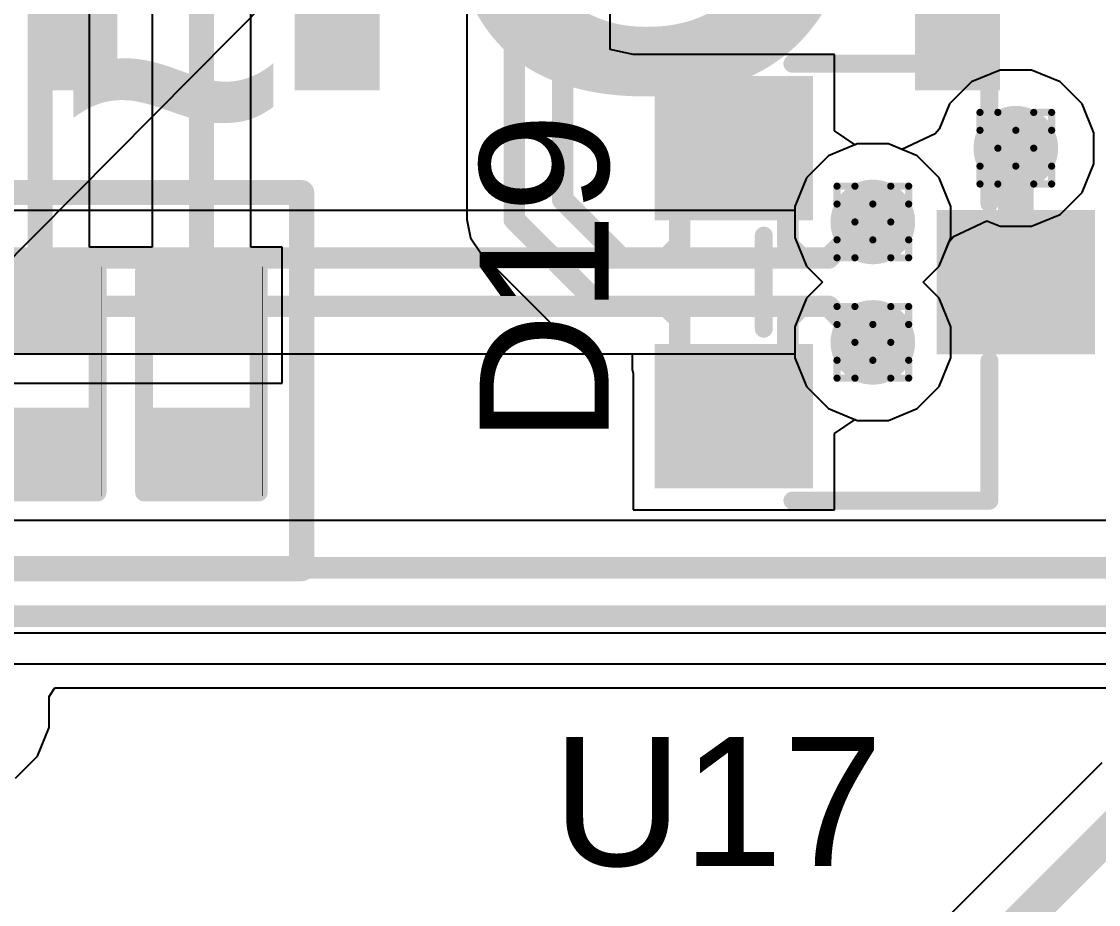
# Model space of a CAD drawing. Header units: inches. Extents: x -11 to 5379, y 0 to 5429.
# Drawn here: x 79.17 to 86.8, y 81.18 to 87.45 of the extents above; entities that cross this region are included whole.
import ezdxf

# ---------------------------------------------------------------- set-up
doc = ezdxf.new("R2010")
doc.units = ezdxf.units.IN
for name, color, linetype in [('Bottom Layer', 5, 'Continuous'), ('Bottom Solder', 6, 'Continuous'), ('Drill Drawing', 1, 'Continuous'), ('GND', 16, 'Continuous'), ('PWR', 76, 'Continuous'), ('Top Layer', 1, 'Continuous'), ('Top Overlay', 2, 'Continuous'), ('Top Paste', 8, 'Continuous'), ('Top Solder', 216, 'Continuous'), ('Via Holes', 16, 'Continuous')]:
    doc.layers.add(name, color=color, linetype=linetype)
doc.styles.add('Arial', font='', dxfattribs={"height": 0.2})
doc.styles.add('Arial_Bold', font='', dxfattribs={"height": 0.2})
doc.styles.get('Arial').set_extended_font_data('Arial')
doc.styles.get('Arial_Bold').set_extended_font_data('Arial', bold=True)

# ---------------------------------------------------------------- blocks, each defined once
blk = doc.blocks.new('R___0402_300')
at = {"layer": 'Top Layer'}
for points in [[(-0.6985, -0.3175), (-0.6985, 0.3175), (-0.2412999999999999, 0.3175), (-0.2413, -0.3175)], [(0.2412999999999999, -0.3175), (0.2413, 0.3175), (0.6985, 0.3175), (0.6985, -0.3175)]]:
    blk.add_hatch(color=1, dxfattribs=at).paths.add_polyline_path(points)
at = {"layer": 'Top Paste'}
for points in [[(-0.6985, -0.3175), (-0.6985, 0.3175), (-0.2412999999999999, 0.3175), (-0.2413, -0.3175)], [(0.2412999999999999, -0.3175), (0.2413, 0.3175), (0.6985, 0.3175), (0.6985, -0.3175)]]:
    blk.add_hatch(color=8, dxfattribs=at).paths.add_polyline_path(points)
at = {"layer": 'Top Solder'}
for points in [[(-0.75350116, -0.37250116), (-0.75350116, 0.37250116), (-0.1862988399999999, 0.37250116), (-0.18629884, -0.37250116)], [(0.1862988399999999, -0.37250116), (0.18629884, 0.37250116), (0.75350116, 0.37250116), (0.75350116, -0.37250116)]]:
    blk.add_hatch(color=216, dxfattribs=at).paths.add_polyline_path(points)
at = {"layer": 'Top Overlay'}
for points in [[(-0.7874, 0.4064, 0.127, 0.127, 0), (-0.7874, -0.4064, 0.127, 0.127, 0)], [(-0.7874, 0.4064, 0.127, 0.127, 0), (0.7874, 0.4064, 0.127, 0.127, 0)], [(0.7874, 0.4064, 0.127, 0.127, 0), (0.7874, -0.4064, 0.127, 0.127, 0)], [(-0.7874, -0.4064, 0.127, 0.127, 0), (0.7874, -0.4064, 0.127, 0.127, 0)], [(-0.8128, -0.4318, 0.0032258, 0.0032258, 0), (0.8128, -0.4318, 0.0032258, 0.0032258, 0)]]:
    blk.add_lwpolyline(points, format="xyseb", dxfattribs=at)
for points in [[(-0.8191499999999999, 0.4064, 0.0635, 0.0635, 1), (-0.7556499999999999, 0.4064, 0.0635, 0.0635, 1)], [(-0.8191499999999999, 0.4064, 0.0635, 0.0635, 1), (-0.7556499999999999, 0.4064, 0.0635, 0.0635, 1)], [(0.7556499999999999, 0.4064, 0.0635, 0.0635, 1), (0.8191499999999999, 0.4064, 0.0635, 0.0635, 1)], [(0.7556499999999999, 0.4064, 0.0635, 0.0635, 1), (0.8191499999999999, 0.4064, 0.0635, 0.0635, 1)], [(-0.8191499999999999, -0.4064, 0.0635, 0.0635, 1), (-0.7556499999999999, -0.4064, 0.0635, 0.0635, 1)], [(-0.8191499999999999, -0.4064, 0.0635, 0.0635, 1), (-0.7556499999999999, -0.4064, 0.0635, 0.0635, 1)], [(0.7556499999999999, -0.4064, 0.0635, 0.0635, 1), (0.8191499999999999, -0.4064, 0.0635, 0.0635, 1)], [(0.7556499999999999, -0.4064, 0.0635, 0.0635, 1), (0.8191499999999999, -0.4064, 0.0635, 0.0635, 1)], [(-0.81360518, -0.4318, 0.0016129, 0.0016129, 1), (-0.8119948199999999, -0.4318, 0.0016129, 0.0016129, 1)], [(0.8119948199999999, -0.4318, 0.0016129, 0.0016129, 1), (0.81360518, -0.4318, 0.0016129, 0.0016129, 1)]]:
    blk.add_lwpolyline(points, format="xyseb", close=True, dxfattribs=at)
blk = doc.blocks.new('R___0402_302')
at = {"layer": 'Top Layer'}
for points in [[(-0.6985, -0.3175), (-0.6985, 0.3175), (-0.2412999999999999, 0.3175), (-0.2413, -0.3175)], [(0.2412999999999999, -0.3175), (0.2413, 0.3175), (0.6985, 0.3175), (0.6985, -0.3175)]]:
    blk.add_hatch(color=1, dxfattribs=at).paths.add_polyline_path(points)
at = {"layer": 'Top Paste'}
for points in [[(-0.6985, -0.3175), (-0.6985, 0.3175), (-0.2412999999999999, 0.3175), (-0.2413, -0.3175)], [(0.2412999999999999, -0.3175), (0.2413, 0.3175), (0.6985, 0.3175), (0.6985, -0.3175)]]:
    blk.add_hatch(color=8, dxfattribs=at).paths.add_polyline_path(points)
at = {"layer": 'Top Solder'}
for points in [[(-0.75350116, -0.37250116), (-0.75350116, 0.37250116), (-0.1862988399999999, 0.37250116), (-0.18629884, -0.37250116)], [(0.1862988399999999, -0.37250116), (0.18629884, 0.37250116), (0.75350116, 0.37250116), (0.75350116, -0.37250116)]]:
    blk.add_hatch(color=216, dxfattribs=at).paths.add_polyline_path(points)
at = {"layer": 'Top Overlay'}
for points in [[(-0.7874, 0.4064, 0.127, 0.127, 0), (-0.7874, -0.4064, 0.127, 0.127, 0)], [(-0.7874, 0.4064, 0.127, 0.127, 0), (0.7874, 0.4064, 0.127, 0.127, 0)], [(0.7874, 0.4064, 0.127, 0.127, 0), (0.7874, -0.4064, 0.127, 0.127, 0)], [(-0.7874, -0.4064, 0.127, 0.127, 0), (0.7874, -0.4064, 0.127, 0.127, 0)], [(-0.8128, -0.4318, 0.0032258, 0.0032258, 0), (0.8128, -0.4318, 0.0032258, 0.0032258, 0)]]:
    blk.add_lwpolyline(points, format="xyseb", dxfattribs=at)
for points in [[(-0.8191499999999999, 0.4064, 0.0635, 0.0635, 1), (-0.7556499999999999, 0.4064, 0.0635, 0.0635, 1)], [(-0.8191499999999999, 0.4064, 0.0635, 0.0635, 1), (-0.7556499999999999, 0.4064, 0.0635, 0.0635, 1)], [(0.7556499999999999, 0.4064, 0.0635, 0.0635, 1), (0.8191499999999999, 0.4064, 0.0635, 0.0635, 1)], [(0.7556499999999999, 0.4064, 0.0635, 0.0635, 1), (0.8191499999999999, 0.4064, 0.0635, 0.0635, 1)], [(-0.8191499999999999, -0.4064, 0.0635, 0.0635, 1), (-0.7556499999999999, -0.4064, 0.0635, 0.0635, 1)], [(-0.8191499999999999, -0.4064, 0.0635, 0.0635, 1), (-0.7556499999999999, -0.4064, 0.0635, 0.0635, 1)], [(0.7556499999999999, -0.4064, 0.0635, 0.0635, 1), (0.8191499999999999, -0.4064, 0.0635, 0.0635, 1)], [(0.7556499999999999, -0.4064, 0.0635, 0.0635, 1), (0.8191499999999999, -0.4064, 0.0635, 0.0635, 1)], [(-0.81360518, -0.4318, 0.0016129, 0.0016129, 1), (-0.8119948199999999, -0.4318, 0.0016129, 0.0016129, 1)], [(0.8119948199999999, -0.4318, 0.0016129, 0.0016129, 1), (0.81360518, -0.4318, 0.0016129, 0.0016129, 1)]]:
    blk.add_lwpolyline(points, format="xyseb", close=True, dxfattribs=at)
blk = doc.blocks.new('SOT_23_564')
at = {"layer": 'Top Layer'}
for points in [[(-0.41000045, 1.46000089), (0.41000045, 1.46000089), (0.41000045, 0.54000019), (-0.41000045, 0.54000019)], [(-1.36000109, -0.54000019), (-0.54000019, -0.54000019), (-0.54000019, -1.46000089), (-1.36000109, -1.46000089)], [(0.54000019, -0.54000019), (1.36000109, -0.54000019), (1.36000109, -1.46000089), (0.54000019, -1.46000089)]]:
    blk.add_hatch(color=1, dxfattribs=at).paths.add_polyline_path(points)
at = {"layer": 'Top Paste'}
for points in [[(-0.41000045, 1.46000089), (0.41000045, 1.46000089), (0.41000045, 0.54000019), (-0.41000045, 0.54000019)], [(-1.36000109, -0.54000019), (-0.54000019, -0.54000019), (-0.54000019, -1.46000089), (-1.36000109, -1.46000089)], [(0.54000019, -0.54000019), (1.36000109, -0.54000019), (1.36000109, -1.46000089), (0.54000019, -1.46000089)]]:
    blk.add_hatch(color=8, dxfattribs=at).paths.add_polyline_path(points)
at = {"layer": 'Top Solder'}
for points in [[(-0.51160045, 1.56160089), (0.51160045, 1.56160089), (0.51160045, 0.43840019), (-0.51160045, 0.43840019)], [(-1.46160109, -0.43840019), (-0.43840019, -0.43840019), (-0.43840019, -1.56160089), (-1.46160109, -1.56160089)], [(0.43840019, -0.43840019), (1.46160109, -0.43840019), (1.46160109, -1.56160089), (0.43840019, -1.56160089)]]:
    blk.add_hatch(color=216, dxfattribs=at).paths.add_polyline_path(points)
at = {"layer": 'Top Overlay'}
for points in [[(-0.5588, 0.8128, 0.127, 0.127, 0), (-1.5494, 0.8128, 0.127, 0.127, 0)], [(-1.5494, -0.5841999999999999, 0.127, 0.127, 0), (-1.5494, 0.8128, 0.127, 0.127, 0)], [(1.5494, 0.8128, 0.127, 0.127, 0), (0.5588, 0.8128, 0.127, 0.127, 0)], [(1.5494, -0.5841999999999999, 0.127, 0.127, 0), (1.5494, 0.8128, 0.127, 0.127, 0)], [(0.3302, -0.7874, 0.127, 0.127, 0), (-0.3302, -0.7874, 0.127, 0.127, 0)], [(-1.6764, -1.2954, 0.127, 0.127, 0), (-1.6764, -1.0414, 0.127, 0.127, 0)], [(-1.5494, -1.1684, 0.127, 0.127, 0), (-1.6764, -1.0414, 0.127, 0.127, 0)], [(-1.6764, -1.2954, 0.127, 0.127, 0), (-1.5494, -1.1684, 0.127, 0.127, 0)]]:
    blk.add_lwpolyline(points, format="xyseb", dxfattribs=at)
for points in [[(-1.58115, 0.8128, 0.0635, 0.0635, 1), (-1.51765, 0.8128, 0.0635, 0.0635, 1)], [(-1.58115, 0.8128, 0.0635, 0.0635, 1), (-1.51765, 0.8128, 0.0635, 0.0635, 1)], [(-0.5905499999999999, 0.8128, 0.0635, 0.0635, 1), (-0.52705, 0.8128, 0.0635, 0.0635, 1)], [(0.52705, 0.8128, 0.0635, 0.0635, 1), (0.5905499999999999, 0.8128, 0.0635, 0.0635, 1)], [(1.51765, 0.8128, 0.0635, 0.0635, 1), (1.58115, 0.8128, 0.0635, 0.0635, 1)], [(1.51765, 0.8128, 0.0635, 0.0635, 1), (1.58115, 0.8128, 0.0635, 0.0635, 1)], [(-1.58115, -0.5841999999999999, 0.0635, 0.0635, 1), (-1.51765, -0.5841999999999999, 0.0635, 0.0635, 1)], [(1.51765, -0.5841999999999999, 0.0635, 0.0635, 1), (1.58115, -0.5841999999999999, 0.0635, 0.0635, 1)], [(-0.36195, -0.7874, 0.0635, 0.0635, 1), (-0.29845, -0.7874, 0.0635, 0.0635, 1)], [(0.29845, -0.7874, 0.0635, 0.0635, 1), (0.36195, -0.7874, 0.0635, 0.0635, 1)], [(-1.70815, -1.0414, 0.0635, 0.0635, 1), (-1.64465, -1.0414, 0.0635, 0.0635, 1)], [(-1.70815, -1.0414, 0.0635, 0.0635, 1), (-1.64465, -1.0414, 0.0635, 0.0635, 1)], [(-1.58115, -1.1684, 0.0635, 0.0635, 1), (-1.51765, -1.1684, 0.0635, 0.0635, 1)], [(-1.58115, -1.1684, 0.0635, 0.0635, 1), (-1.51765, -1.1684, 0.0635, 0.0635, 1)], [(-1.70815, -1.2954, 0.0635, 0.0635, 1), (-1.64465, -1.2954, 0.0635, 0.0635, 1)], [(-1.70815, -1.2954, 0.0635, 0.0635, 1), (-1.64465, -1.2954, 0.0635, 0.0635, 1)]]:
    blk.add_lwpolyline(points, format="xyseb", close=True, dxfattribs=at)

msp = doc.modelspace()

# ---------------------------------------------------------------- hatches: boundary and pattern name
at = {"layer": 'Bottom Layer'}
h = msp.add_hatch(color=5, dxfattribs=at)
edge = h.paths.add_edge_path()
edge.add_arc((86.21700054, 86.54800064), 0.2999994, 0, 360)
h = msp.add_hatch(color=5, dxfattribs=at)
edge = h.paths.add_edge_path()
edge.add_arc((85.2032586, 86.02499939999998), 0.2999994, 0, 360)
h = msp.add_hatch(color=5, dxfattribs=at)
edge = h.paths.add_edge_path()
edge.add_arc((85.2032586, 85.1710006), 0.2999994, 0, 360)
at = {"layer": 'GND'}
h = msp.add_hatch(color=16, dxfattribs=at)
edge = h.paths.add_edge_path()
edge.add_arc((86.21700054, 86.54800064), 0.2999994, 0, 360)
h = msp.add_hatch(color=16, dxfattribs=at)
edge = h.paths.add_edge_path()
edge.add_arc((85.2032586, 86.02499939999998), 0.2999994, 0, 360)
h = msp.add_hatch(color=16, dxfattribs=at)
edge = h.paths.add_edge_path()
edge.add_arc((85.2032586, 85.1710006), 0.2999994, 0, 360)
at = {"layer": 'PWR'}
h = msp.add_hatch(color=76, dxfattribs=at)
edge = h.paths.add_edge_path()
edge.add_arc((86.21700054, 86.54800064), 0.2999994, 0, 360)
h = msp.add_hatch(color=76, dxfattribs=at)
edge = h.paths.add_edge_path()
edge.add_arc((85.2032586, 86.02499939999998), 0.2999994, 0, 360)
h = msp.add_hatch(color=76, dxfattribs=at)
edge = h.paths.add_edge_path()
edge.add_arc((85.2032586, 85.1710006), 0.2999994, 0, 360)
at = {"layer": 'Top Layer'}
h = msp.add_hatch(color=1, dxfattribs=at)
edge = h.paths.add_edge_path()
edge.add_arc((86.21700054, 86.54800064), 0.2999994, 0, 360)
h = msp.add_hatch(color=1, dxfattribs=at)
edge = h.paths.add_edge_path()
edge.add_arc((85.2032586, 86.02499939999998), 0.2999994, 0, 360)
h = msp.add_hatch(color=1, dxfattribs=at)
edge = h.paths.add_edge_path()
edge.add_arc((85.2032586, 85.1710006), 0.2999994, 0, 360)
at = {"layer": 'Via Holes'}
h = msp.add_hatch(color=7, dxfattribs=at)
edge = h.paths.add_edge_path()
edge.add_arc((86.21700054, 86.54800064), 0.1499997, 0, 360)
h = msp.add_hatch(color=7, dxfattribs=at)
edge = h.paths.add_edge_path()
edge.add_arc((85.2032586, 86.02499939999998), 0.1499997, 0, 360)
h = msp.add_hatch(color=7, dxfattribs=at)
edge = h.paths.add_edge_path()
edge.add_arc((85.2032586, 85.1710006), 0.1499997, 0, 360)

# ---------------------------------------------------------------- linework, layer by layer
at = {"layer": 'Bottom Layer'}
for p, q in [((85.0930607, 86.5789988), (84.88944414, 86.4946581)), ((85.3134565, 86.5789988), (85.0930607, 86.5789988)), ((85.51707305999999, 86.4946581), (85.3134565, 86.5789988)), ((84.88944414, 86.4946581), (84.73359989999999, 86.33881385999999)), ((85.6729173, 86.33881385999999), (85.51707305999999, 86.4946581)), ((84.73359989999999, 86.33881385999999), (84.64925919999999, 86.1351973)), ((85.757258, 86.1351973), (85.6729173, 86.33881385999999)), ((84.64925919999999, 86.10611938), (71.787258, 86.10611938)), ((84.64925919999999, 86.1351973), (84.64925919999999, 86.10611938)), ((85.757258, 85.9148015), (85.757258, 86.1351973)), ((85.6729173, 85.71118494), (85.757258, 85.9148015)), ((85.55973236, 85.598), (85.6729173, 85.71118494)), ((85.6729173, 85.48481506), (85.55973236, 85.598)), ((85.757258, 85.2811985), (85.6729173, 85.48481506)), ((85.757258, 85.0608027), (85.757258, 85.2811985)), ((71.787258, 85.08988061999999), (84.64925919999999, 85.08988061999999)), ((84.64925919999999, 85.08988061999999), (84.64925919999999, 85.0608027)), ((84.64925919999999, 85.0608027), (84.73359989999999, 84.85718614)), ((85.6729173, 84.85718614), (85.757258, 85.0608027)), ((84.73359989999999, 84.85718614), (84.88944414, 84.70134189999999)), ((85.51707305999999, 84.70134189999999), (85.6729173, 84.85718614)), ((84.88944414, 84.70134189999999), (85.0930607, 84.61700119999999)), ((85.3134565, 84.61700119999999), (85.51707305999999, 84.70134189999999)), ((85.0930607, 84.61700119999999), (85.3134565, 84.61700119999999)), ((91.41151644, 83.90822689999999), (78.54951524, 83.90822689999999)), ((78.54951524, 82.89198814), (91.41151644, 82.89198814)), ((86.82759875999999, 82.18968576), (84.20571423999999, 79.56780124))]:
    msp.add_line(p, q, dxfattribs=at)
for points in [[(84.89018328, 85.76944999999999, 0.1524, 0.1524, 0), (85.14573268, 86.02499939999998, 0.1524, 0.1524, 0)], [(85.14573268, 86.02499939999998, 0.1524, 0.1524, 0), (85.2032586, 86.02499939999998, 0.1524, 0.1524, 0)], [(71.54633392, 85.76944999999999, 0.1524, 0.1524, 0), (84.89018328, 85.76944999999999, 0.1524, 0.1524, 0)], [(71.54633392, 85.42654999999999, 0.1524, 0.1524, 0), (84.89018328, 85.42654999999999, 0.1524, 0.1524, 0)], [(84.89018328, 85.42654999999999, 0.1524, 0.1524, 0), (85.14573268, 85.1710006, 0.1524, 0.1524, 0)], [(85.14573268, 85.1710006, 0.1524, 0.1524, 0), (85.2032586, 85.1710006, 0.1524, 0.1524, 0)], [(78.30859115999999, 83.57155752, 0.1524, 0.1524, 0), (91.65244051999998, 83.57155752, 0.1524, 0.1524, 0)], [(78.30859115999999, 83.22865751999998, 0.1524, 0.1524, 0), (91.65244051999998, 83.22865751999998, 0.1524, 0.1524, 0)], [(84.4804, 79.29311547999998, 0.254, 0.254, 0), (87.10228452, 81.91499999999999, 0.254, 0.254, 0)]]:
    msp.add_lwpolyline(points, format="xyseb", dxfattribs=at)
for points in [[(85.10763268, 86.02499939999998, 0.0762, 0.0762, 1), (85.18383268, 86.02499939999998, 0.0762, 0.0762, 1)], [(85.10763268, 86.02499939999998, 0.0762, 0.0762, 1), (85.18383268, 86.02499939999998, 0.0762, 0.0762, 1)], [(85.16515859999998, 86.02499939999998, 0.0762, 0.0762, 1), (85.2413586, 86.02499939999998, 0.0762, 0.0762, 1)], [(84.85208328, 85.76944999999999, 0.0762, 0.0762, 1), (84.92828328, 85.76944999999999, 0.0762, 0.0762, 1)], [(84.85208328, 85.76944999999999, 0.0762, 0.0762, 1), (84.92828328, 85.76944999999999, 0.0762, 0.0762, 1)], [(84.85208328, 85.42654999999999, 0.0762, 0.0762, 1), (84.92828328, 85.42654999999999, 0.0762, 0.0762, 1)], [(84.85208328, 85.42654999999999, 0.0762, 0.0762, 1), (84.92828328, 85.42654999999999, 0.0762, 0.0762, 1)], [(85.10763268, 85.1710006, 0.0762, 0.0762, 1), (85.18383268, 85.1710006, 0.0762, 0.0762, 1)], [(85.10763268, 85.1710006, 0.0762, 0.0762, 1), (85.18383268, 85.1710006, 0.0762, 0.0762, 1)], [(85.16515859999998, 85.1710006, 0.0762, 0.0762, 1), (85.2413586, 85.1710006, 0.0762, 0.0762, 1)]]:
    msp.add_lwpolyline(points, format="xyseb", close=True, dxfattribs=at)
at = {"layer": 'Bottom Solder'}
msp.add_line((6.24480844, 12.31924892), (5379.20847702, 5429.20847608), dxfattribs=at)
at = {"layer": 'Drill Drawing'}
for points in [[(85.96300054, 86.67500064, 0.0508, 0.0508, 0), (85.96300054, 86.80200063999999, 0.0508, 0.0508, 0)], [(85.96300054, 86.80200063999999, 0.0508, 0.0508, 0), (86.09000053999999, 86.80200063999999, 0.0508, 0.0508, 0)], [(86.09000053999999, 86.80200063999999, 0.0508, 0.0508, 0), (86.21700054, 86.67500064, 0.0508, 0.0508, 0)], [(86.21700054, 86.67500064, 0.0508, 0.0508, 0), (86.34400054, 86.80200063999999, 0.0508, 0.0508, 0)], [(86.34400054, 86.80200063999999, 0.0508, 0.0508, 0), (86.47100053999999, 86.80200063999999, 0.0508, 0.0508, 0)], [(86.47100053999999, 86.67500064, 0.0508, 0.0508, 0), (86.47100053999999, 86.80200063999999, 0.0508, 0.0508, 0)], [(85.96300054, 86.67500064, 0.0508, 0.0508, 0), (86.09000053999999, 86.54800064, 0.0508, 0.0508, 0)], [(86.34400054, 86.54800064, 0.0508, 0.0508, 0), (86.47100053999999, 86.67500064, 0.0508, 0.0508, 0)], [(85.96300054, 86.42100064, 0.0508, 0.0508, 0), (86.09000053999999, 86.54800064, 0.0508, 0.0508, 0)], [(86.34400054, 86.54800064, 0.0508, 0.0508, 0), (86.47100053999999, 86.42100064, 0.0508, 0.0508, 0)], [(85.96300054, 86.29400064, 0.0508, 0.0508, 0), (85.96300054, 86.42100064, 0.0508, 0.0508, 0)], [(86.09000053999999, 86.29400064, 0.0508, 0.0508, 0), (86.21700054, 86.42100064, 0.0508, 0.0508, 0)], [(86.21700054, 86.42100064, 0.0508, 0.0508, 0), (86.34400054, 86.29400064, 0.0508, 0.0508, 0)], [(86.47100053999999, 86.29400064, 0.0508, 0.0508, 0), (86.47100053999999, 86.42100064, 0.0508, 0.0508, 0)], [(84.9492586, 86.1519994, 0.0508, 0.0508, 0), (84.9492586, 86.27899939999999, 0.0508, 0.0508, 0)], [(84.9492586, 86.27899939999999, 0.0508, 0.0508, 0), (85.07625859999999, 86.27899939999999, 0.0508, 0.0508, 0)], [(85.07625859999999, 86.27899939999999, 0.0508, 0.0508, 0), (85.2032586, 86.1519994, 0.0508, 0.0508, 0)], [(85.2032586, 86.1519994, 0.0508, 0.0508, 0), (85.3302586, 86.27899939999999, 0.0508, 0.0508, 0)], [(85.3302586, 86.27899939999999, 0.0508, 0.0508, 0), (85.4572586, 86.27899939999999, 0.0508, 0.0508, 0)], [(85.4572586, 86.1519994, 0.0508, 0.0508, 0), (85.4572586, 86.27899939999999, 0.0508, 0.0508, 0)], [(85.96300054, 86.29400064, 0.0508, 0.0508, 0), (86.09000053999999, 86.29400064, 0.0508, 0.0508, 0)], [(86.34400054, 86.29400064, 0.0508, 0.0508, 0), (86.47100053999999, 86.29400064, 0.0508, 0.0508, 0)], [(84.9492586, 86.1519994, 0.0508, 0.0508, 0), (85.07625859999999, 86.02499939999998, 0.0508, 0.0508, 0)], [(85.3302586, 86.02499939999998, 0.0508, 0.0508, 0), (85.4572586, 86.1519994, 0.0508, 0.0508, 0)], [(84.9492586, 85.89799939999999, 0.0508, 0.0508, 0), (85.07625859999999, 86.02499939999998, 0.0508, 0.0508, 0)], [(85.3302586, 86.02499939999998, 0.0508, 0.0508, 0), (85.4572586, 85.89799939999999, 0.0508, 0.0508, 0)], [(84.9492586, 85.7709994, 0.0508, 0.0508, 0), (84.9492586, 85.89799939999999, 0.0508, 0.0508, 0)], [(85.07625859999999, 85.7709994, 0.0508, 0.0508, 0), (85.2032586, 85.89799939999999, 0.0508, 0.0508, 0)], [(85.2032586, 85.89799939999999, 0.0508, 0.0508, 0), (85.3302586, 85.7709994, 0.0508, 0.0508, 0)], [(85.4572586, 85.7709994, 0.0508, 0.0508, 0), (85.4572586, 85.89799939999999, 0.0508, 0.0508, 0)], [(84.9492586, 85.7709994, 0.0508, 0.0508, 0), (85.07625859999999, 85.7709994, 0.0508, 0.0508, 0)], [(85.3302586, 85.7709994, 0.0508, 0.0508, 0), (85.4572586, 85.7709994, 0.0508, 0.0508, 0)], [(84.9492586, 85.2980006, 0.0508, 0.0508, 0), (84.9492586, 85.4250006, 0.0508, 0.0508, 0)], [(84.9492586, 85.4250006, 0.0508, 0.0508, 0), (85.07625859999999, 85.4250006, 0.0508, 0.0508, 0)], [(85.07625859999999, 85.4250006, 0.0508, 0.0508, 0), (85.2032586, 85.2980006, 0.0508, 0.0508, 0)], [(85.2032586, 85.2980006, 0.0508, 0.0508, 0), (85.3302586, 85.4250006, 0.0508, 0.0508, 0)], [(85.3302586, 85.4250006, 0.0508, 0.0508, 0), (85.4572586, 85.4250006, 0.0508, 0.0508, 0)], [(85.4572586, 85.2980006, 0.0508, 0.0508, 0), (85.4572586, 85.4250006, 0.0508, 0.0508, 0)], [(84.9492586, 85.2980006, 0.0508, 0.0508, 0), (85.07625859999999, 85.1710006, 0.0508, 0.0508, 0)], [(85.3302586, 85.1710006, 0.0508, 0.0508, 0), (85.4572586, 85.2980006, 0.0508, 0.0508, 0)], [(84.9492586, 85.0440006, 0.0508, 0.0508, 0), (85.07625859999999, 85.1710006, 0.0508, 0.0508, 0)], [(85.3302586, 85.1710006, 0.0508, 0.0508, 0), (85.4572586, 85.0440006, 0.0508, 0.0508, 0)], [(84.9492586, 84.9170006, 0.0508, 0.0508, 0), (84.9492586, 85.0440006, 0.0508, 0.0508, 0)], [(85.07625859999999, 84.9170006, 0.0508, 0.0508, 0), (85.2032586, 85.0440006, 0.0508, 0.0508, 0)], [(85.2032586, 85.0440006, 0.0508, 0.0508, 0), (85.3302586, 84.9170006, 0.0508, 0.0508, 0)], [(85.4572586, 84.9170006, 0.0508, 0.0508, 0), (85.4572586, 85.0440006, 0.0508, 0.0508, 0)], [(84.9492586, 84.9170006, 0.0508, 0.0508, 0), (85.07625859999999, 84.9170006, 0.0508, 0.0508, 0)], [(85.3302586, 84.9170006, 0.0508, 0.0508, 0), (85.4572586, 84.9170006, 0.0508, 0.0508, 0)]]:
    msp.add_lwpolyline(points, format="xyseb", dxfattribs=at)
for points in [[(85.95030054, 86.80200063999999, 0.0254, 0.0254, 1), (85.97570053999999, 86.80200063999999, 0.0254, 0.0254, 1)], [(85.95030054, 86.80200063999999, 0.0254, 0.0254, 1), (85.97570053999999, 86.80200063999999, 0.0254, 0.0254, 1)], [(86.07730054, 86.80200063999999, 0.0254, 0.0254, 1), (86.10270054, 86.80200063999999, 0.0254, 0.0254, 1)], [(86.07730054, 86.80200063999999, 0.0254, 0.0254, 1), (86.10270054, 86.80200063999999, 0.0254, 0.0254, 1)], [(86.33130053999999, 86.80200063999999, 0.0254, 0.0254, 1), (86.35670053999999, 86.80200063999999, 0.0254, 0.0254, 1)], [(86.33130053999999, 86.80200063999999, 0.0254, 0.0254, 1), (86.35670053999999, 86.80200063999999, 0.0254, 0.0254, 1)], [(86.45830054, 86.80200063999999, 0.0254, 0.0254, 1), (86.48370054, 86.80200063999999, 0.0254, 0.0254, 1)], [(86.45830054, 86.80200063999999, 0.0254, 0.0254, 1), (86.48370054, 86.80200063999999, 0.0254, 0.0254, 1)], [(85.95030054, 86.67500064, 0.0254, 0.0254, 1), (85.97570053999999, 86.67500064, 0.0254, 0.0254, 1)], [(85.95030054, 86.67500064, 0.0254, 0.0254, 1), (85.97570053999999, 86.67500064, 0.0254, 0.0254, 1)], [(86.20430053999999, 86.67500064, 0.0254, 0.0254, 1), (86.22970054, 86.67500064, 0.0254, 0.0254, 1)], [(86.20430053999999, 86.67500064, 0.0254, 0.0254, 1), (86.22970054, 86.67500064, 0.0254, 0.0254, 1)], [(86.45830054, 86.67500064, 0.0254, 0.0254, 1), (86.48370054, 86.67500064, 0.0254, 0.0254, 1)], [(86.45830054, 86.67500064, 0.0254, 0.0254, 1), (86.48370054, 86.67500064, 0.0254, 0.0254, 1)], [(86.07730054, 86.54800064, 0.0254, 0.0254, 1), (86.10270054, 86.54800064, 0.0254, 0.0254, 1)], [(86.07730054, 86.54800064, 0.0254, 0.0254, 1), (86.10270054, 86.54800064, 0.0254, 0.0254, 1)], [(86.33130053999999, 86.54800064, 0.0254, 0.0254, 1), (86.35670053999999, 86.54800064, 0.0254, 0.0254, 1)], [(86.33130053999999, 86.54800064, 0.0254, 0.0254, 1), (86.35670053999999, 86.54800064, 0.0254, 0.0254, 1)], [(85.95030054, 86.42100064, 0.0254, 0.0254, 1), (85.97570053999999, 86.42100064, 0.0254, 0.0254, 1)], [(85.95030054, 86.42100064, 0.0254, 0.0254, 1), (85.97570053999999, 86.42100064, 0.0254, 0.0254, 1)], [(86.20430053999999, 86.42100064, 0.0254, 0.0254, 1), (86.22970054, 86.42100064, 0.0254, 0.0254, 1)], [(86.20430053999999, 86.42100064, 0.0254, 0.0254, 1), (86.22970054, 86.42100064, 0.0254, 0.0254, 1)], [(86.45830054, 86.42100064, 0.0254, 0.0254, 1), (86.48370054, 86.42100064, 0.0254, 0.0254, 1)], [(86.45830054, 86.42100064, 0.0254, 0.0254, 1), (86.48370054, 86.42100064, 0.0254, 0.0254, 1)], [(84.9365586, 86.27899939999999, 0.0254, 0.0254, 1), (84.96195859999999, 86.27899939999999, 0.0254, 0.0254, 1)], [(84.9365586, 86.27899939999999, 0.0254, 0.0254, 1), (84.96195859999999, 86.27899939999999, 0.0254, 0.0254, 1)], [(85.0635586, 86.27899939999999, 0.0254, 0.0254, 1), (85.0889586, 86.27899939999999, 0.0254, 0.0254, 1)], [(85.0635586, 86.27899939999999, 0.0254, 0.0254, 1), (85.0889586, 86.27899939999999, 0.0254, 0.0254, 1)], [(85.3175586, 86.27899939999999, 0.0254, 0.0254, 1), (85.34295859999999, 86.27899939999999, 0.0254, 0.0254, 1)], [(85.3175586, 86.27899939999999, 0.0254, 0.0254, 1), (85.34295859999999, 86.27899939999999, 0.0254, 0.0254, 1)], [(85.4445586, 86.27899939999999, 0.0254, 0.0254, 1), (85.46995859999998, 86.27899939999999, 0.0254, 0.0254, 1)], [(85.4445586, 86.27899939999999, 0.0254, 0.0254, 1), (85.46995859999998, 86.27899939999999, 0.0254, 0.0254, 1)], [(85.95030054, 86.29400064, 0.0254, 0.0254, 1), (85.97570053999999, 86.29400064, 0.0254, 0.0254, 1)], [(85.95030054, 86.29400064, 0.0254, 0.0254, 1), (85.97570053999999, 86.29400064, 0.0254, 0.0254, 1)], [(86.07730054, 86.29400064, 0.0254, 0.0254, 1), (86.10270054, 86.29400064, 0.0254, 0.0254, 1)], [(86.07730054, 86.29400064, 0.0254, 0.0254, 1), (86.10270054, 86.29400064, 0.0254, 0.0254, 1)], [(86.33130053999999, 86.29400064, 0.0254, 0.0254, 1), (86.35670053999999, 86.29400064, 0.0254, 0.0254, 1)], [(86.33130053999999, 86.29400064, 0.0254, 0.0254, 1), (86.35670053999999, 86.29400064, 0.0254, 0.0254, 1)], [(86.45830054, 86.29400064, 0.0254, 0.0254, 1), (86.48370054, 86.29400064, 0.0254, 0.0254, 1)], [(86.45830054, 86.29400064, 0.0254, 0.0254, 1), (86.48370054, 86.29400064, 0.0254, 0.0254, 1)], [(84.9365586, 86.1519994, 0.0254, 0.0254, 1), (84.96195859999999, 86.1519994, 0.0254, 0.0254, 1)], [(84.9365586, 86.1519994, 0.0254, 0.0254, 1), (84.96195859999999, 86.1519994, 0.0254, 0.0254, 1)], [(85.1905586, 86.1519994, 0.0254, 0.0254, 1), (85.2159586, 86.1519994, 0.0254, 0.0254, 1)], [(85.1905586, 86.1519994, 0.0254, 0.0254, 1), (85.2159586, 86.1519994, 0.0254, 0.0254, 1)], [(85.4445586, 86.1519994, 0.0254, 0.0254, 1), (85.46995859999998, 86.1519994, 0.0254, 0.0254, 1)], [(85.4445586, 86.1519994, 0.0254, 0.0254, 1), (85.46995859999998, 86.1519994, 0.0254, 0.0254, 1)], [(85.0635586, 86.02499939999998, 0.0254, 0.0254, 1), (85.0889586, 86.02499939999998, 0.0254, 0.0254, 1)], [(85.0635586, 86.02499939999998, 0.0254, 0.0254, 1), (85.0889586, 86.02499939999998, 0.0254, 0.0254, 1)], [(85.3175586, 86.02499939999998, 0.0254, 0.0254, 1), (85.34295859999999, 86.02499939999998, 0.0254, 0.0254, 1)], [(85.3175586, 86.02499939999998, 0.0254, 0.0254, 1), (85.34295859999999, 86.02499939999998, 0.0254, 0.0254, 1)], [(84.9365586, 85.89799939999999, 0.0254, 0.0254, 1), (84.96195859999999, 85.89799939999999, 0.0254, 0.0254, 1)], [(84.9365586, 85.89799939999999, 0.0254, 0.0254, 1), (84.96195859999999, 85.89799939999999, 0.0254, 0.0254, 1)], [(85.1905586, 85.89799939999999, 0.0254, 0.0254, 1), (85.2159586, 85.89799939999999, 0.0254, 0.0254, 1)], [(85.1905586, 85.89799939999999, 0.0254, 0.0254, 1), (85.2159586, 85.89799939999999, 0.0254, 0.0254, 1)], [(85.4445586, 85.89799939999999, 0.0254, 0.0254, 1), (85.46995859999998, 85.89799939999999, 0.0254, 0.0254, 1)], [(85.4445586, 85.89799939999999, 0.0254, 0.0254, 1), (85.46995859999998, 85.89799939999999, 0.0254, 0.0254, 1)], [(84.9365586, 85.7709994, 0.0254, 0.0254, 1), (84.96195859999999, 85.7709994, 0.0254, 0.0254, 1)], [(84.9365586, 85.7709994, 0.0254, 0.0254, 1), (84.96195859999999, 85.7709994, 0.0254, 0.0254, 1)], [(85.0635586, 85.7709994, 0.0254, 0.0254, 1), (85.0889586, 85.7709994, 0.0254, 0.0254, 1)], [(85.0635586, 85.7709994, 0.0254, 0.0254, 1), (85.0889586, 85.7709994, 0.0254, 0.0254, 1)], [(85.3175586, 85.7709994, 0.0254, 0.0254, 1), (85.34295859999999, 85.7709994, 0.0254, 0.0254, 1)], [(85.3175586, 85.7709994, 0.0254, 0.0254, 1), (85.34295859999999, 85.7709994, 0.0254, 0.0254, 1)], [(85.4445586, 85.7709994, 0.0254, 0.0254, 1), (85.46995859999998, 85.7709994, 0.0254, 0.0254, 1)], [(85.4445586, 85.7709994, 0.0254, 0.0254, 1), (85.46995859999998, 85.7709994, 0.0254, 0.0254, 1)], [(84.9365586, 85.4250006, 0.0254, 0.0254, 1), (84.96195859999999, 85.4250006, 0.0254, 0.0254, 1)], [(84.9365586, 85.4250006, 0.0254, 0.0254, 1), (84.96195859999999, 85.4250006, 0.0254, 0.0254, 1)], [(85.0635586, 85.4250006, 0.0254, 0.0254, 1), (85.0889586, 85.4250006, 0.0254, 0.0254, 1)], [(85.0635586, 85.4250006, 0.0254, 0.0254, 1), (85.0889586, 85.4250006, 0.0254, 0.0254, 1)], [(85.3175586, 85.4250006, 0.0254, 0.0254, 1), (85.34295859999999, 85.4250006, 0.0254, 0.0254, 1)], [(85.3175586, 85.4250006, 0.0254, 0.0254, 1), (85.34295859999999, 85.4250006, 0.0254, 0.0254, 1)], [(85.4445586, 85.4250006, 0.0254, 0.0254, 1), (85.46995859999998, 85.4250006, 0.0254, 0.0254, 1)], [(85.4445586, 85.4250006, 0.0254, 0.0254, 1), (85.46995859999998, 85.4250006, 0.0254, 0.0254, 1)], [(84.9365586, 85.2980006, 0.0254, 0.0254, 1), (84.96195859999999, 85.2980006, 0.0254, 0.0254, 1)], [(84.9365586, 85.2980006, 0.0254, 0.0254, 1), (84.96195859999999, 85.2980006, 0.0254, 0.0254, 1)], [(85.1905586, 85.2980006, 0.0254, 0.0254, 1), (85.2159586, 85.2980006, 0.0254, 0.0254, 1)], [(85.1905586, 85.2980006, 0.0254, 0.0254, 1), (85.2159586, 85.2980006, 0.0254, 0.0254, 1)], [(85.4445586, 85.2980006, 0.0254, 0.0254, 1), (85.46995859999998, 85.2980006, 0.0254, 0.0254, 1)], [(85.4445586, 85.2980006, 0.0254, 0.0254, 1), (85.46995859999998, 85.2980006, 0.0254, 0.0254, 1)], [(85.0635586, 85.1710006, 0.0254, 0.0254, 1), (85.0889586, 85.1710006, 0.0254, 0.0254, 1)], [(85.0635586, 85.1710006, 0.0254, 0.0254, 1), (85.0889586, 85.1710006, 0.0254, 0.0254, 1)], [(85.3175586, 85.1710006, 0.0254, 0.0254, 1), (85.34295859999999, 85.1710006, 0.0254, 0.0254, 1)], [(85.3175586, 85.1710006, 0.0254, 0.0254, 1), (85.34295859999999, 85.1710006, 0.0254, 0.0254, 1)], [(84.9365586, 85.0440006, 0.0254, 0.0254, 1), (84.96195859999999, 85.0440006, 0.0254, 0.0254, 1)], [(84.9365586, 85.0440006, 0.0254, 0.0254, 1), (84.96195859999999, 85.0440006, 0.0254, 0.0254, 1)], [(85.1905586, 85.0440006, 0.0254, 0.0254, 1), (85.2159586, 85.0440006, 0.0254, 0.0254, 1)], [(85.1905586, 85.0440006, 0.0254, 0.0254, 1), (85.2159586, 85.0440006, 0.0254, 0.0254, 1)], [(85.4445586, 85.0440006, 0.0254, 0.0254, 1), (85.46995859999998, 85.0440006, 0.0254, 0.0254, 1)], [(85.4445586, 85.0440006, 0.0254, 0.0254, 1), (85.46995859999998, 85.0440006, 0.0254, 0.0254, 1)], [(84.9365586, 84.9170006, 0.0254, 0.0254, 1), (84.96195859999999, 84.9170006, 0.0254, 0.0254, 1)], [(84.9365586, 84.9170006, 0.0254, 0.0254, 1), (84.96195859999999, 84.9170006, 0.0254, 0.0254, 1)], [(85.0635586, 84.9170006, 0.0254, 0.0254, 1), (85.0889586, 84.9170006, 0.0254, 0.0254, 1)], [(85.0635586, 84.9170006, 0.0254, 0.0254, 1), (85.0889586, 84.9170006, 0.0254, 0.0254, 1)], [(85.3175586, 84.9170006, 0.0254, 0.0254, 1), (85.34295859999999, 84.9170006, 0.0254, 0.0254, 1)], [(85.3175586, 84.9170006, 0.0254, 0.0254, 1), (85.34295859999999, 84.9170006, 0.0254, 0.0254, 1)], [(85.4445586, 84.9170006, 0.0254, 0.0254, 1), (85.46995859999998, 84.9170006, 0.0254, 0.0254, 1)], [(85.4445586, 84.9170006, 0.0254, 0.0254, 1), (85.46995859999998, 84.9170006, 0.0254, 0.0254, 1)]]:
    msp.add_lwpolyline(points, format="xyseb", close=True, dxfattribs=at)
at = {"layer": 'GND'}
for p, q in [((85.0930607, 86.5789988), (84.88944414, 86.4946581)), ((85.3134565, 86.5789988), (85.0930607, 86.5789988)), ((85.51707305999999, 86.4946581), (85.3134565, 86.5789988)), ((84.88944414, 86.4946581), (84.73359989999999, 86.33881385999999)), ((85.6729173, 86.33881385999999), (85.51707305999999, 86.4946581)), ((84.73359989999999, 86.33881385999999), (84.64925919999999, 86.1351973)), ((85.757258, 86.1351973), (85.6729173, 86.33881385999999)), ((84.64925919999999, 86.1351973), (84.64925919999999, 85.9148015)), ((85.757258, 85.9148015), (85.757258, 86.1351973)), ((84.64925919999999, 85.9148015), (84.73359989999999, 85.71118494)), ((85.6729173, 85.71118494), (85.757258, 85.9148015)), ((84.73359989999999, 85.71118494), (84.84678484, 85.598)), ((85.55973236, 85.598), (85.6729173, 85.71118494)), ((84.84678484, 85.598), (84.73359989999999, 85.48481506)), ((85.6729173, 85.48481506), (85.55973236, 85.598)), ((84.73359989999999, 85.48481506), (84.64925919999999, 85.2811985)), ((85.757258, 85.2811985), (85.6729173, 85.48481506)), ((84.64925919999999, 85.2811985), (84.64925919999999, 85.0608027)), ((85.757258, 85.0608027), (85.757258, 85.2811985)), ((84.64925919999999, 85.0608027), (84.73359989999999, 84.85718614)), ((85.6729173, 84.85718614), (85.757258, 85.0608027)), ((84.73359989999999, 84.85718614), (84.88944414, 84.70134189999999)), ((85.51707305999999, 84.70134189999999), (85.6729173, 84.85718614)), ((84.88944414, 84.70134189999999), (85.0930607, 84.61700119999999)), ((85.3134565, 84.61700119999999), (85.51707305999999, 84.70134189999999)), ((85.0930607, 84.61700119999999), (85.3134565, 84.61700119999999))]:
    msp.add_line(p, q, dxfattribs=at)
at = {"layer": 'PWR'}
for p, q in [((86.10680264, 87.10200004), (85.90318608, 87.01765934)), ((86.32719843999999, 87.10200004), (86.10680264, 87.10200004)), ((86.53081499999999, 87.01765934), (86.32719843999999, 87.10200004)), ((85.90318608, 87.01765934), (85.74734184, 86.8618151)), ((86.68665924, 86.8618151), (86.53081499999999, 87.01765934)), ((85.74734184, 86.8618151), (85.67361326, 86.68381952)), ((86.77099994, 86.65819853999999), (86.68665924, 86.8618151)), ((85.67361326, 86.68381952), (85.64572659999999, 86.65012388)), ((85.64572659999999, 86.65012388), (85.4089986, 86.53942305999999)), ((86.77099994, 86.43780274), (86.77099994, 86.65819853999999)), ((85.0930607, 86.5789988), (84.88944414, 86.4946581)), ((85.3134565, 86.5789988), (85.0930607, 86.5789988)), ((85.4089986, 86.53942305999999), (85.3134565, 86.5789988)), ((84.88944414, 86.4946581), (84.73359989999999, 86.33881385999999)), ((86.68665924, 86.23418618), (86.77099994, 86.43780274)), ((84.73359989999999, 86.33881385999999), (84.64925919999999, 86.1351973)), ((86.53081499999999, 86.07834194), (86.68665924, 86.23418618)), ((84.64925919999999, 86.1351973), (84.64925919999999, 85.9148015)), ((86.32719843999999, 85.99400123999999), (86.53081499999999, 86.07834194)), ((85.77453254, 85.92287616), (86.01126054, 86.03357697999999)), ((86.01126054, 86.03357697999999), (86.10680264, 85.99400123999999)), ((86.10680264, 85.99400123999999), (86.32719843999999, 85.99400123999999)), ((84.64925919999999, 85.9148015), (84.73359989999999, 85.71118494)), ((85.74664588, 85.88918052), (85.77453254, 85.92287616)), ((85.6729173, 85.71118494), (85.74664588, 85.88918052)), ((84.73359989999999, 85.71118494), (84.84678484, 85.598)), ((85.55973236, 85.598), (85.6729173, 85.71118494)), ((84.84678484, 85.598), (84.73359989999999, 85.48481506)), ((85.6729173, 85.48481506), (85.55973236, 85.598)), ((84.73359989999999, 85.48481506), (84.64925919999999, 85.2811985)), ((85.757258, 85.2811985), (85.6729173, 85.48481506)), ((84.64925919999999, 85.2811985), (84.64925919999999, 85.0608027)), ((85.757258, 85.0608027), (85.757258, 85.2811985)), ((84.64925919999999, 85.0608027), (84.73359989999999, 84.85718614)), ((85.6729173, 84.85718614), (85.757258, 85.0608027)), ((84.73359989999999, 84.85718614), (84.88944414, 84.70134189999999)), ((85.51707305999999, 84.70134189999999), (85.6729173, 84.85718614)), ((84.88944414, 84.70134189999999), (85.0930607, 84.61700119999999)), ((85.3134565, 84.61700119999999), (85.51707305999999, 84.70134189999999)), ((85.0930607, 84.61700119999999), (85.3134565, 84.61700119999999)), ((91.42593348, 83.10879999999999), (78.5350982, 83.10879999999999)), ((79.36286642, 82.66019535999999), (79.40304922, 82.72033494)), ((79.40304922, 82.72033494), (91.42593348, 82.72033494)), ((79.36286642, 82.4398021), (79.36286642, 82.66019535999999)), ((79.27852572, 82.23618554), (79.36286642, 82.4398021)), ((79.12268148, 82.0803413), (79.27852572, 82.23618554))]:
    msp.add_line(p, q, dxfattribs=at)
at = {"layer": 'Top Layer'}
for p, q in [((79.648685, 85.84679046), (79.648685, 94.34042854)), ((80.0924484, 92.27628992), (80.0924484, 85.84679046)), ((80.791685, 85.84679046), (80.791685, 92.13147181999999)), ((82.32375457999999, 88.93673093999999), (82.32375457999999, 86.04192088)), ((83.33999333999999, 87.24771476), (83.33999333999999, 88.6552456)), ((83.50300292, 87.21200236), (83.33999333999999, 87.24771476)), ((83.50300292, 87.21199982), (83.50300292, 87.21200236)), ((84.93099854, 87.21199982), (83.50300292, 87.21199982)), ((84.93099854, 86.6718866), (84.93099854, 87.21199982)), ((85.07883416, 86.573106), (84.93099854, 86.6718866)), ((85.0930607, 86.5789988), (85.07883416, 86.573106)), ((85.3134565, 86.5789988), (85.0930607, 86.5789988)), ((85.51707305999999, 86.4946581), (85.3134565, 86.5789988)), ((85.6729173, 86.33881385999999), (85.51707305999999, 86.4946581)), ((85.757258, 86.1351973), (85.6729173, 86.33881385999999)), ((85.757258, 85.9148015), (85.757258, 86.1351973)), ((82.32375457999999, 86.04192088), (82.34938318, 85.91308192)), ((82.34938318, 85.91308192), (82.42236245999999, 85.80385938)), ((85.6729173, 85.71118494), (85.757258, 85.9148015)), ((80.0924484, 85.84679046), (79.648685, 85.84679046)), ((81.0135667, 85.84679046), (80.791685, 85.84679046)), ((81.0135667, 84.88159046), (81.0135667, 85.84679046)), ((82.42236245999999, 85.80385938), (83.03773334, 85.18848849999999)), ((85.55973236, 85.598), (85.6729173, 85.71118494)), ((85.6729173, 85.48481506), (85.55973236, 85.598)), ((85.757258, 85.2811985), (85.6729173, 85.48481506)), ((85.757258, 85.0608027), (85.757258, 85.2811985)), ((83.03773334, 85.18848849999999), (83.14695588, 85.11550921999999)), ((83.14695588, 85.11550921999999), (83.27579483999999, 85.08988061999999)), ((83.27579483999999, 85.08988061999999), (83.49652846, 85.08988061999999)), ((83.49652846, 85.08988061999999), (83.49652846, 84.98180108)), ((85.6729173, 84.85718614), (85.757258, 85.0608027)), ((83.49652846, 84.98180108), (83.50300037999999, 84.94926622)), ((83.50300037999999, 84.94926622), (83.50300037999999, 83.98400018)), ((78.7275667, 84.88159046), (81.0135667, 84.88159046)), ((85.51707305999999, 84.70134189999999), (85.6729173, 84.85718614)), ((85.3134565, 84.61700119999999), (85.51707305999999, 84.70134189999999)), ((84.93099854, 84.52411339999999), (85.07883416, 84.62289399999999)), ((85.07883416, 84.62289399999999), (85.0930607, 84.61700119999999)), ((85.0930607, 84.61700119999999), (85.3134565, 84.61700119999999)), ((84.93099854, 83.98400018), (84.93099854, 84.52411339999999)), ((83.50300037999999, 83.98400018), (84.93099854, 83.98400018))]:
    msp.add_line(p, q, dxfattribs=at)
for points in [[(79.2990667, 85.37408884, 0.1778, 0.1778, 0), (79.2990667, 94.48524664, 0.1778, 0.1778, 0)], [(80.4420667, 85.37408884, 0.1778, 0.1778, 0), (80.4420667, 92.27628992, 0.1778, 0.1778, 0)], [(82.66042395999999, 86.04192088, 0.1524, 0.1524, 0), (82.66042395999999, 88.93673093999999, 0.1524, 0.1524, 0)], [(83.00332395999999, 86.1839526, 0.1524, 0.1524, 0), (83.00332395999999, 88.79469922, 0.1524, 0.1524, 0)], [(83.83319784, 86.21419891999999, 0.1524, 0.1524, 0), (84.16699956, 86.54800064, 0.1524, 0.1524, 0)], [(84.16699956, 86.54800064, 0.1524, 0.1524, 0), (84.21699946, 86.54800064, 0.1524, 0.1524, 0)], [(84.21699946, 86.54800064, 0.1524, 0.1524, 0), (84.26699936, 86.54800064, 0.1524, 0.1524, 0)], [(84.26699936, 86.54800064, 0.1524, 0.1524, 0), (84.60080108, 86.21419891999999, 0.1524, 0.1524, 0)], [(86.21700054, 85.598, 0.254, 0.254, 0), (86.21700054, 86.54800064, 0.254, 0.254, 0)], [(83.00332395999999, 86.1839526, 0.1524, 0.1524, 0), (83.41782656, 85.76944999999999, 0.1524, 0.1524, 0)], [(83.83319784, 85.85872592, 0.1524, 0.1524, 0), (83.83319784, 86.21419891999999, 0.1524, 0.1524, 0)], [(84.60080108, 85.85872592, 0.1524, 0.1524, 0), (84.60080108, 86.21419891999999, 0.1524, 0.1524, 0)], [(82.66042395999999, 86.04192088, 0.1524, 0.1524, 0), (83.27579483999999, 85.42654999999999, 0.1524, 0.1524, 0)], [(84.89018328, 85.76944999999999, 0.1524, 0.1524, 0), (85.14573268, 86.02499939999998, 0.1524, 0.1524, 0)], [(85.14573268, 86.02499939999998, 0.1524, 0.1524, 0), (85.2032586, 86.02499939999998, 0.1524, 0.1524, 0)], [(83.74392191999999, 85.76944999999999, 0.1524, 0.1524, 0), (83.83319784, 85.85872592, 0.1524, 0.1524, 0)], [(84.60080108, 85.85872592, 0.1524, 0.1524, 0), (84.690077, 85.76944999999999, 0.1524, 0.1524, 0)], [(83.41782656, 85.76944999999999, 0.1524, 0.1524, 0), (83.74392191999999, 85.76944999999999, 0.1524, 0.1524, 0)], [(84.690077, 85.76944999999999, 0.1524, 0.1524, 0), (84.89018328, 85.76944999999999, 0.1524, 0.1524, 0)], [(83.27579483999999, 85.42654999999999, 0.1524, 0.1524, 0), (83.74392191999999, 85.42654999999999, 0.1524, 0.1524, 0)], [(83.74392191999999, 85.42654999999999, 0.1524, 0.1524, 0), (83.83319784, 85.33727407999999, 0.1524, 0.1524, 0)], [(84.60080108, 85.33727407999999, 0.1524, 0.1524, 0), (84.690077, 85.42654999999999, 0.1524, 0.1524, 0)], [(84.690077, 85.42654999999999, 0.1524, 0.1524, 0), (84.89018328, 85.42654999999999, 0.1524, 0.1524, 0)], [(84.89018328, 85.42654999999999, 0.1524, 0.1524, 0), (85.14573268, 85.1710006, 0.1524, 0.1524, 0)], [(83.83319784, 84.98180108, 0.1524, 0.1524, 0), (83.83319784, 85.33727407999999, 0.1524, 0.1524, 0)], [(84.60080108, 84.98180108, 0.1524, 0.1524, 0), (84.60080108, 85.33727407999999, 0.1524, 0.1524, 0)], [(85.14573268, 85.1710006, 0.1524, 0.1524, 0), (85.2032586, 85.1710006, 0.1524, 0.1524, 0)], [(83.83319784, 84.98180108, 0.1524, 0.1524, 0), (84.16699956, 84.64799936, 0.1524, 0.1524, 0)], [(84.26699936, 84.64799936, 0.1524, 0.1524, 0), (84.60080108, 84.98180108, 0.1524, 0.1524, 0)], [(84.16699956, 84.64799936, 0.1524, 0.1524, 0), (84.21699946, 84.64799936, 0.1524, 0.1524, 0)], [(84.21699946, 84.64799936, 0.1524, 0.1524, 0), (84.26699936, 84.64799936, 0.1524, 0.1524, 0)]]:
    msp.add_lwpolyline(points, format="xyseb", dxfattribs=at)
for points in [[(84.12889956, 86.54800064, 0.0762, 0.0762, 1), (84.20509956, 86.54800064, 0.0762, 0.0762, 1)], [(84.12889956, 86.54800064, 0.0762, 0.0762, 1), (84.20509956, 86.54800064, 0.0762, 0.0762, 1)], [(84.17889946, 86.54800064, 0.0762, 0.0762, 1), (84.25509946, 86.54800064, 0.0762, 0.0762, 1)], [(84.17889946, 86.54800064, 0.0762, 0.0762, 1), (84.25509946, 86.54800064, 0.0762, 0.0762, 1)], [(84.22889936, 86.54800064, 0.0762, 0.0762, 1), (84.30509936, 86.54800064, 0.0762, 0.0762, 1)], [(84.22889936, 86.54800064, 0.0762, 0.0762, 1), (84.30509936, 86.54800064, 0.0762, 0.0762, 1)], [(86.15350054, 86.54800064, 0.127, 0.127, 1), (86.28050053999999, 86.54800064, 0.127, 0.127, 1)], [(82.96522395999999, 86.1839526, 0.0762, 0.0762, 1), (83.04142395999999, 86.1839526, 0.0762, 0.0762, 1)], [(82.96522395999999, 86.1839526, 0.0762, 0.0762, 1), (83.04142395999999, 86.1839526, 0.0762, 0.0762, 1)], [(83.79509784, 86.21419891999999, 0.0762, 0.0762, 1), (83.87129784, 86.21419891999999, 0.0762, 0.0762, 1)], [(83.79509784, 86.21419891999999, 0.0762, 0.0762, 1), (83.87129784, 86.21419891999999, 0.0762, 0.0762, 1)], [(84.56270108, 86.21419891999999, 0.0762, 0.0762, 1), (84.63890108, 86.21419891999999, 0.0762, 0.0762, 1)], [(84.56270108, 86.21419891999999, 0.0762, 0.0762, 1), (84.63890108, 86.21419891999999, 0.0762, 0.0762, 1)], [(82.62232395999999, 86.04192088, 0.0762, 0.0762, 1), (82.69852395999999, 86.04192088, 0.0762, 0.0762, 1)], [(82.62232395999999, 86.04192088, 0.0762, 0.0762, 1), (82.69852395999999, 86.04192088, 0.0762, 0.0762, 1)], [(85.10763268, 86.02499939999998, 0.0762, 0.0762, 1), (85.18383268, 86.02499939999998, 0.0762, 0.0762, 1)], [(85.10763268, 86.02499939999998, 0.0762, 0.0762, 1), (85.18383268, 86.02499939999998, 0.0762, 0.0762, 1)], [(85.16515859999998, 86.02499939999998, 0.0762, 0.0762, 1), (85.2413586, 86.02499939999998, 0.0762, 0.0762, 1)], [(83.79509784, 85.85872592, 0.0762, 0.0762, 1), (83.87129784, 85.85872592, 0.0762, 0.0762, 1)], [(83.79509784, 85.85872592, 0.0762, 0.0762, 1), (83.87129784, 85.85872592, 0.0762, 0.0762, 1)], [(84.56270108, 85.85872592, 0.0762, 0.0762, 1), (84.63890108, 85.85872592, 0.0762, 0.0762, 1)], [(84.56270108, 85.85872592, 0.0762, 0.0762, 1), (84.63890108, 85.85872592, 0.0762, 0.0762, 1)], [(83.37972656, 85.76944999999999, 0.0762, 0.0762, 1), (83.45592656, 85.76944999999999, 0.0762, 0.0762, 1)], [(83.37972656, 85.76944999999999, 0.0762, 0.0762, 1), (83.45592656, 85.76944999999999, 0.0762, 0.0762, 1)], [(83.70582191999999, 85.76944999999999, 0.0762, 0.0762, 1), (83.78202191999999, 85.76944999999999, 0.0762, 0.0762, 1)], [(83.70582191999999, 85.76944999999999, 0.0762, 0.0762, 1), (83.78202191999999, 85.76944999999999, 0.0762, 0.0762, 1)], [(84.651977, 85.76944999999999, 0.0762, 0.0762, 1), (84.72817699999999, 85.76944999999999, 0.0762, 0.0762, 1)], [(84.651977, 85.76944999999999, 0.0762, 0.0762, 1), (84.72817699999999, 85.76944999999999, 0.0762, 0.0762, 1)], [(84.85208328, 85.76944999999999, 0.0762, 0.0762, 1), (84.92828328, 85.76944999999999, 0.0762, 0.0762, 1)], [(84.85208328, 85.76944999999999, 0.0762, 0.0762, 1), (84.92828328, 85.76944999999999, 0.0762, 0.0762, 1)], [(86.15350054, 85.598, 0.127, 0.127, 1), (86.28050053999999, 85.598, 0.127, 0.127, 1)], [(79.2546167, 85.37408884, 0.08889999999999999, 0.08889999999999999, 1), (79.3435167, 85.37408884, 0.08889999999999999, 0.08889999999999999, 1)], [(80.3976167, 85.37408884, 0.08889999999999999, 0.08889999999999999, 1), (80.4865167, 85.37408884, 0.08889999999999999, 0.08889999999999999, 1)], [(83.23769484, 85.42654999999999, 0.0762, 0.0762, 1), (83.31389483999999, 85.42654999999999, 0.0762, 0.0762, 1)], [(83.23769484, 85.42654999999999, 0.0762, 0.0762, 1), (83.31389483999999, 85.42654999999999, 0.0762, 0.0762, 1)], [(83.70582191999999, 85.42654999999999, 0.0762, 0.0762, 1), (83.78202191999999, 85.42654999999999, 0.0762, 0.0762, 1)], [(83.70582191999999, 85.42654999999999, 0.0762, 0.0762, 1), (83.78202191999999, 85.42654999999999, 0.0762, 0.0762, 1)], [(84.651977, 85.42654999999999, 0.0762, 0.0762, 1), (84.72817699999999, 85.42654999999999, 0.0762, 0.0762, 1)], [(84.651977, 85.42654999999999, 0.0762, 0.0762, 1), (84.72817699999999, 85.42654999999999, 0.0762, 0.0762, 1)], [(84.85208328, 85.42654999999999, 0.0762, 0.0762, 1), (84.92828328, 85.42654999999999, 0.0762, 0.0762, 1)], [(84.85208328, 85.42654999999999, 0.0762, 0.0762, 1), (84.92828328, 85.42654999999999, 0.0762, 0.0762, 1)], [(83.79509784, 85.33727407999999, 0.0762, 0.0762, 1), (83.87129784, 85.33727407999999, 0.0762, 0.0762, 1)], [(83.79509784, 85.33727407999999, 0.0762, 0.0762, 1), (83.87129784, 85.33727407999999, 0.0762, 0.0762, 1)], [(84.56270108, 85.33727407999999, 0.0762, 0.0762, 1), (84.63890108, 85.33727407999999, 0.0762, 0.0762, 1)], [(84.56270108, 85.33727407999999, 0.0762, 0.0762, 1), (84.63890108, 85.33727407999999, 0.0762, 0.0762, 1)], [(85.10763268, 85.1710006, 0.0762, 0.0762, 1), (85.18383268, 85.1710006, 0.0762, 0.0762, 1)], [(85.10763268, 85.1710006, 0.0762, 0.0762, 1), (85.18383268, 85.1710006, 0.0762, 0.0762, 1)], [(85.16515859999998, 85.1710006, 0.0762, 0.0762, 1), (85.2413586, 85.1710006, 0.0762, 0.0762, 1)], [(83.79509784, 84.98180108, 0.0762, 0.0762, 1), (83.87129784, 84.98180108, 0.0762, 0.0762, 1)], [(83.79509784, 84.98180108, 0.0762, 0.0762, 1), (83.87129784, 84.98180108, 0.0762, 0.0762, 1)], [(84.56270108, 84.98180108, 0.0762, 0.0762, 1), (84.63890108, 84.98180108, 0.0762, 0.0762, 1)], [(84.56270108, 84.98180108, 0.0762, 0.0762, 1), (84.63890108, 84.98180108, 0.0762, 0.0762, 1)], [(84.12889956, 84.64799936, 0.0762, 0.0762, 1), (84.20509956, 84.64799936, 0.0762, 0.0762, 1)], [(84.12889956, 84.64799936, 0.0762, 0.0762, 1), (84.20509956, 84.64799936, 0.0762, 0.0762, 1)], [(84.17889946, 84.64799936, 0.0762, 0.0762, 1), (84.25509946, 84.64799936, 0.0762, 0.0762, 1)], [(84.17889946, 84.64799936, 0.0762, 0.0762, 1), (84.25509946, 84.64799936, 0.0762, 0.0762, 1)], [(84.22889936, 84.64799936, 0.0762, 0.0762, 1), (84.30509936, 84.64799936, 0.0762, 0.0762, 1)], [(84.22889936, 84.64799936, 0.0762, 0.0762, 1), (84.30509936, 84.64799936, 0.0762, 0.0762, 1)]]:
    msp.add_lwpolyline(points, format="xyseb", close=True, dxfattribs=at)
at = {"layer": 'Top Overlay'}
for points in [[(78.613, 86.23299999999999, 0.1778, 0.1778, 0), (81.15299999999999, 86.23299999999999, 0.1778, 0.1778, 0)], [(81.15299999999999, 83.566, 0.1778, 0.1778, 0), (81.15299999999999, 86.23299999999999, 0.1778, 0.1778, 0)], [(78.613, 83.566, 0.1778, 0.1778, 0), (81.15299999999999, 83.566, 0.1778, 0.1778, 0)]]:
    msp.add_lwpolyline(points, format="xyseb", dxfattribs=at)
for points in [[(81.10855, 86.23299999999999, 0.08889999999999999, 0.08889999999999999, 1), (81.19745, 86.23299999999999, 0.08889999999999999, 0.08889999999999999, 1)], [(81.10855, 86.23299999999999, 0.08889999999999999, 0.08889999999999999, 1), (81.19745, 86.23299999999999, 0.08889999999999999, 0.08889999999999999, 1)], [(81.10855, 83.566, 0.08889999999999999, 0.08889999999999999, 1), (81.19745, 83.566, 0.08889999999999999, 0.08889999999999999, 1)], [(81.10855, 83.566, 0.08889999999999999, 0.08889999999999999, 1), (81.19745, 83.566, 0.08889999999999999, 0.08889999999999999, 1)]]:
    msp.add_lwpolyline(points, format="xyseb", close=True, dxfattribs=at)
at = {"layer": 'Top Solder'}
msp.add_line((6.24480844, 12.31924892), (5379.20847702, 5429.20847608), dxfattribs=at)

# ---------------------------------------------------------------- block references
for name, p, rotation in [('SOT_23_564', (85.217, 85.598), 270), ('R___0402_302', (79.2990667, 84.89429046), 90), ('R___0402_300', (80.4420667, 84.89429046), 90)]:
    msp.add_blockref(name, p, dxfattribs=dict(rotation=rotation))

# ---------------------------------------------------------------- texts
at = {"layer": 'Top Overlay'}
for s, height, rotation, style, p in [('DAUGHTHER BOARDS', 2.99999908, 180, 'Arial_Bold', (94.3250717, 89.95956353999999)), ('D19', 0.9143999999999999, 90, 'Arial', (83.32945234, 84.45534036))]:
    msp.add_text(s, height=height, rotation=rotation, dxfattribs=dict(at, style=style)).set_placement(p)
for s, height, style, p in [('~', 2.00000108, 'Arial_Bold', (79.42438776, 85.99357198)), ('U17', 0.9143999999999999, 'Arial', (82.93137084, 81.45794732))]:
    msp.add_text(s, height=height, dxfattribs=dict(at, style=style)).set_placement(p)

doc.saveas('drawing.dxf')
